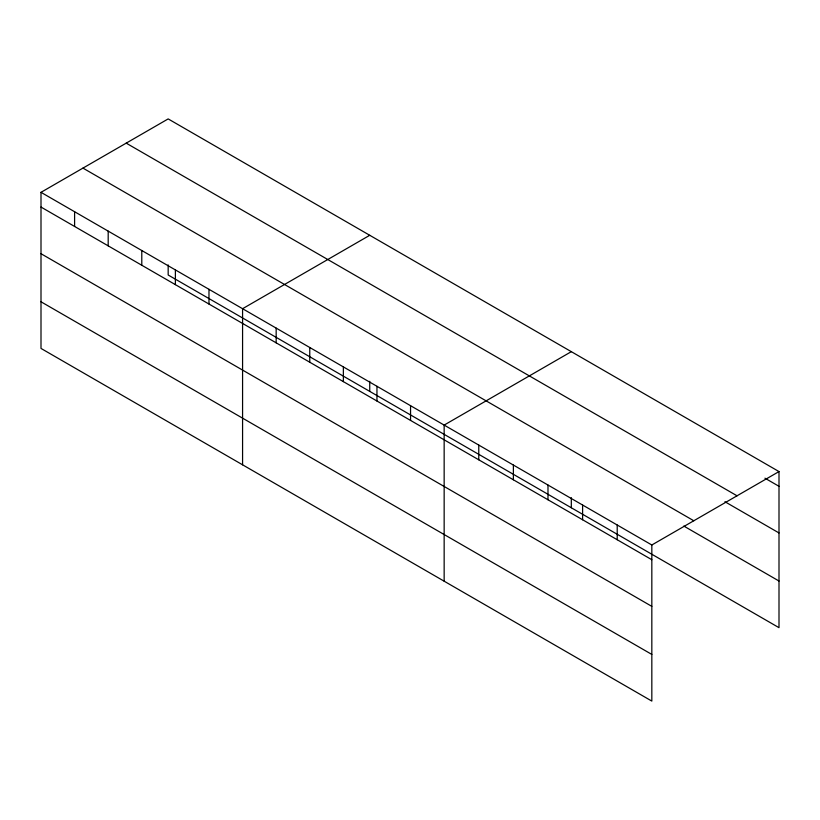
<?xml version="1.0" encoding="UTF-8"?>
<svg xmlns="http://www.w3.org/2000/svg" width="820" height="820" viewBox="0 0 820 820"><rect width="100%" height="100%" fill="white"/><g stroke="black" fill="none" stroke-linecap="round" stroke-linejoin="round"><path stroke-width="1.23" d="M651.828 606.37L651.828 544.992L41 192.331L41 348.428L651.828 701.09L651.828 606.37L41 253.708M168.172 264.921L168.172 275.007L779 627.669L779 471.572L168.172 118.91L41 192.331M369.738 235.289L242.576 308.709L242.576 464.807M571.314 351.667L444.153 425.088L444.153 581.185M651.828 544.992L779 471.572M764.937 478.183L779 486.301M126.198 143.141L737.036 495.803M724.921 501.727L779 532.949M82.963 168.11L693.802 520.761M683.808 526.061L779 581.021M41 207.06L651.828 559.722M41 301.781L651.828 654.432M617.214 525.015L617.214 539.734M582.6 505.028L582.6 519.757M571.314 497.678L571.314 507.764M547.986 485.04L547.986 499.769M513.381 465.063L513.381 479.782M478.767 445.075L478.767 459.805M410.553 405.695L410.553 420.424M376.954 386.302L376.954 401.021M369.738 381.3L369.738 391.386M343.365 366.899L343.365 381.628M309.765 347.506L309.765 362.235M276.166 328.113L276.166 342.832M208.977 289.316L208.977 304.046M175.388 269.923L175.388 284.642M141.788 250.52L141.788 265.249M108.189 231.127L108.189 245.856M74.599 211.734L74.599 226.453"/></g></svg>
